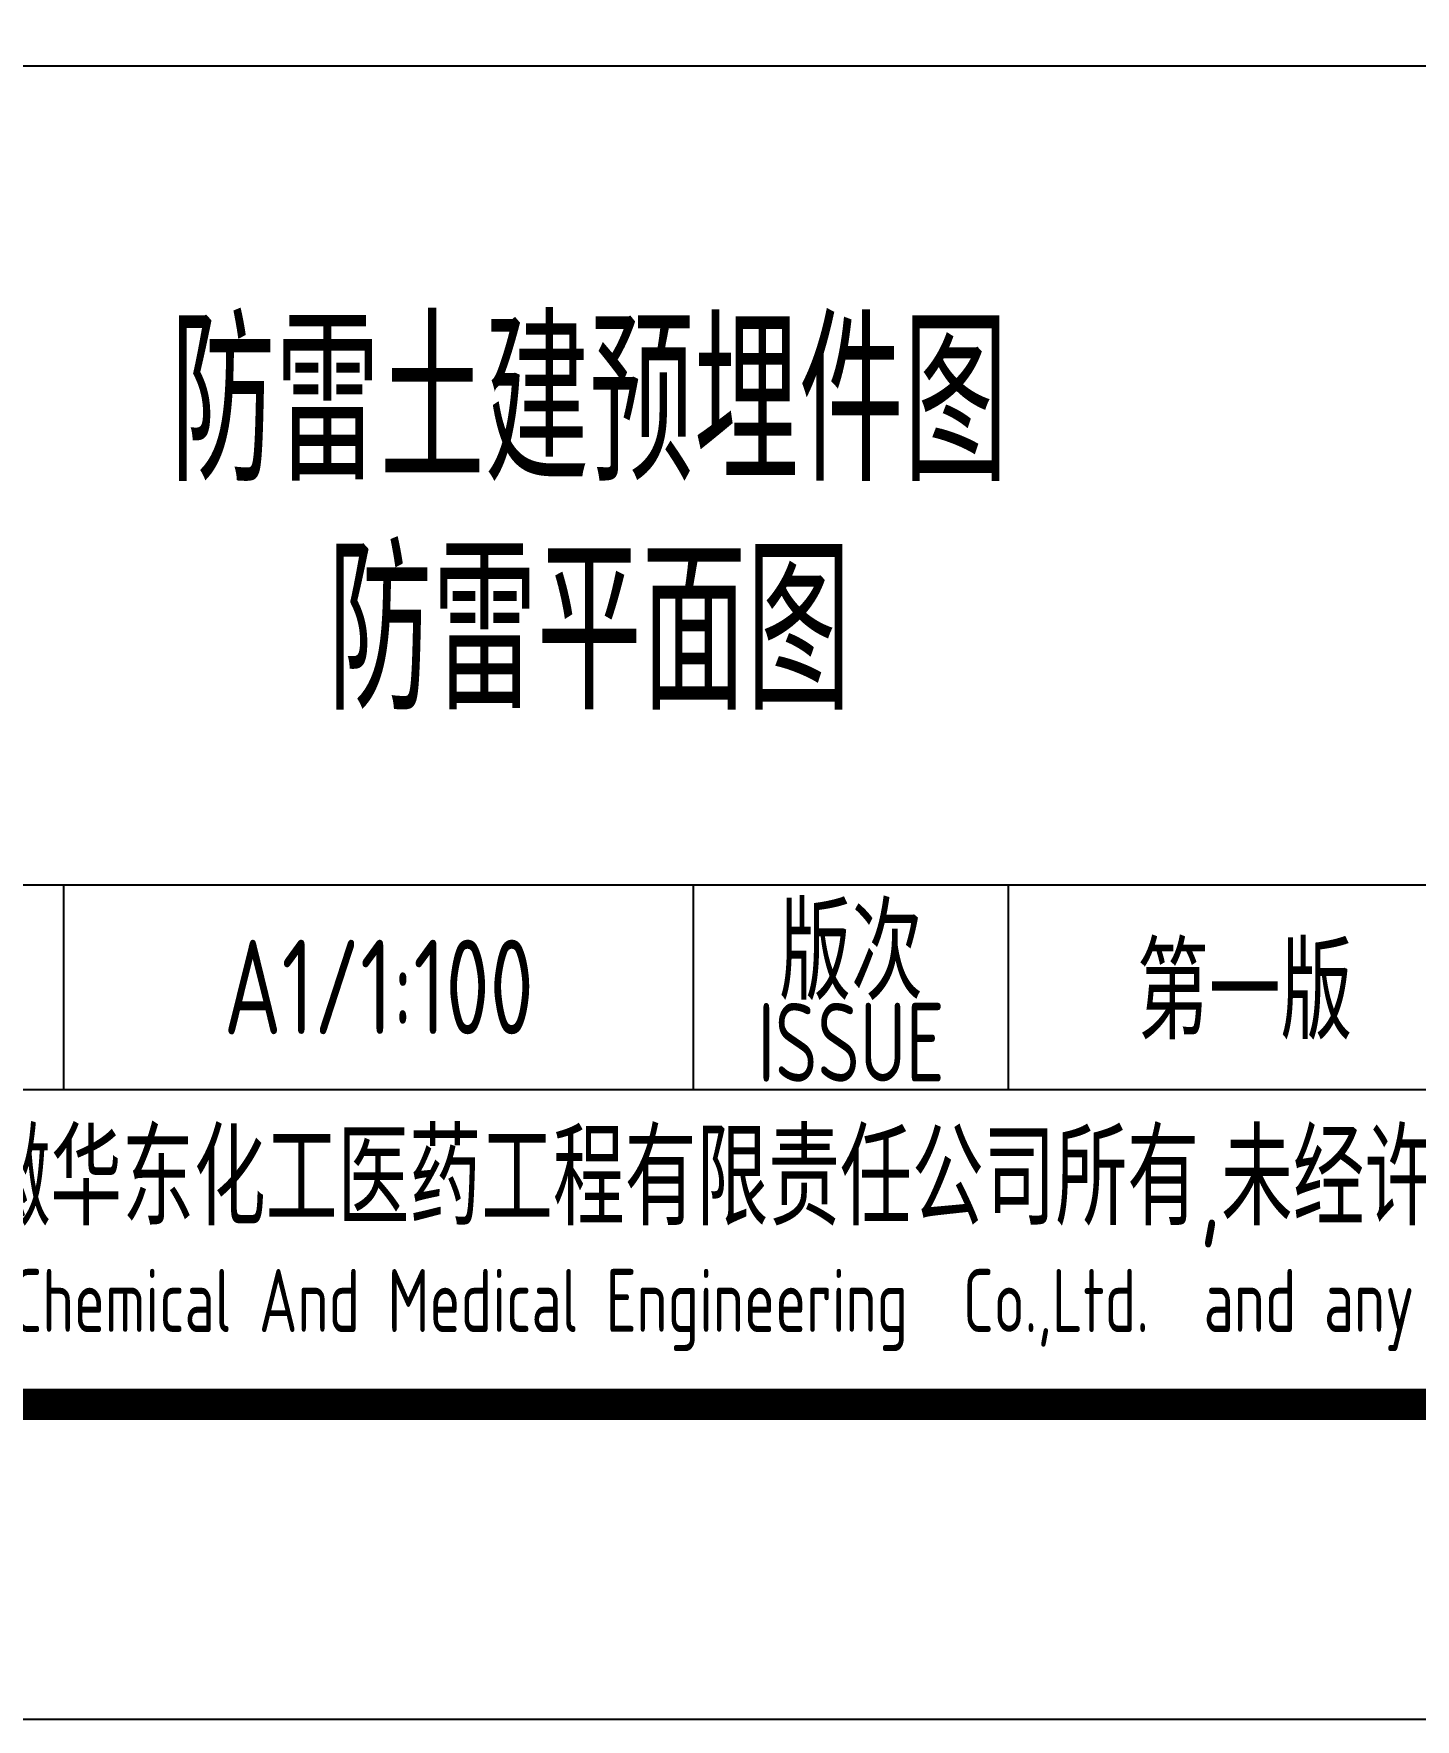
# Model space of a CAD drawing. Extents: x 5279878 to 5976284, y -275259 to -27697.
# Drawn here: x 5737184 to 5741572, y -251520 to -246168 of the extents above; entities that cross this region are included whole.
import ezdxf
from ezdxf.enums import TextEntityAlignment as Align

# ---------------------------------------------------------------- set-up
doc = ezdxf.new("R2010")
doc.units = 0
doc.header["$LTSCALE"] = 1000
doc.header["$MEASUREMENT"] = 0
doc.layers.get('0').update_dxf_attribs({"linetype": 'CONTINUOUS'})
doc.layers.add('PUB_TITLE', color=4, linetype='CONTINUOUS')
doc.styles.add('AHD', font='sceie.shx', dxfattribs={"width": 0.7, "bigfont": 'sceic.shx'})

msp = doc.modelspace()

# ---------------------------------------------------------------- linework, layer by layer
for p, q in [((5730779.7, -246269.8), (5748779.7, -246269.8)), ((5730779.7, -248869.8), (5748779.7, -248869.8)), ((5737279.7, -249519.8), (5737279.7, -248869.8)), ((5739279.7, -249519.8), (5739279.7, -248869.8)), ((5740279.7, -249519.8), (5740279.7, -248869.8)), ((5730779.7, -249519.8), (5748779.7, -249519.8)), ((5730779.7, -250519.8), (5748779.7, -250519.8))]:
    msp.add_line(p, q)
at = {"layer": 'PUB_TITLE', "color": 4}
msp.add_lwpolyline([(5665679.7, -251519.8), (5749779.7, -251519.8), (5749779.7, -192119.8), (5665679.7, -192119.8)], close=True, dxfattribs=at)
at = {"layer": 'PUB_TITLE', "color": 4, "const_width": 100}
msp.add_lwpolyline([(5668179.7, -250519.8), (5748779.7, -250519.8), (5748779.7, -193119.8), (5668179.7, -193119.8)], close=True, dxfattribs=at)

# ---------------------------------------------------------------- texts
at = {"style": 'AHD'}
for s, height, width, p in [('防雷土建预埋件图', 500, 0.7, (5738948.6, -247312.2)), ('防雷平面图', 500, 0.7, (5738948.6, -248038.5)), ('版次', 300, 0.8, (5739779.7, -249069.8)), ('版次', 300, 0.8, (5739779.7, -249069.8)), ('ISSUE', 250, 0.8, (5739779.7, -249369.8)), ('ISSUE', 250, 0.8, (5739779.7, -249369.8)), ('本文件专有权属安徽华东化工医药工程有限责任公司所有,未经许可不得复制或转让给第三方', 300, 0.8, (5739779.7, -249819.8)), ('本文件专有权属安徽华东化工医药工程有限责任公司所有,未经许可不得复制或转让给第三方', 300, 0.8, (5739779.7, -249819.8)), ('The proprietary right of this document belongs to Anhui Huadong Chemical And Medical Engineering  Co.,Ltd.  and any replication or transfer to the 3rd. side is forbidden without its permission. ', 200, 0.8, (5739779.7, -250219.8)), ('The proprietary right of this document belongs to Anhui Huadong Chemical And Medical Engineering  Co.,Ltd.  and any replication or transfer to the 3rd. side is forbidden without its permission. ', 200, 0.8, (5739779.7, -250219.8))]:
    msp.add_text(s, height=height, dxfattribs=dict(at, width=width)).set_placement(p, align=Align.MIDDLE)
at = {"style": 'AHD', "width": 0.8}
for tag, text, p in [('第一版', '0', (5741029.7, -249194.8)), ('A1/1:100', '1:100', (5738279.7, -249194.8))]:
    msp.add_attdef(tag, text=text, height=300, dxfattribs=at).set_placement(p, align=Align.MIDDLE)

doc.saveas('drawing.dxf')
